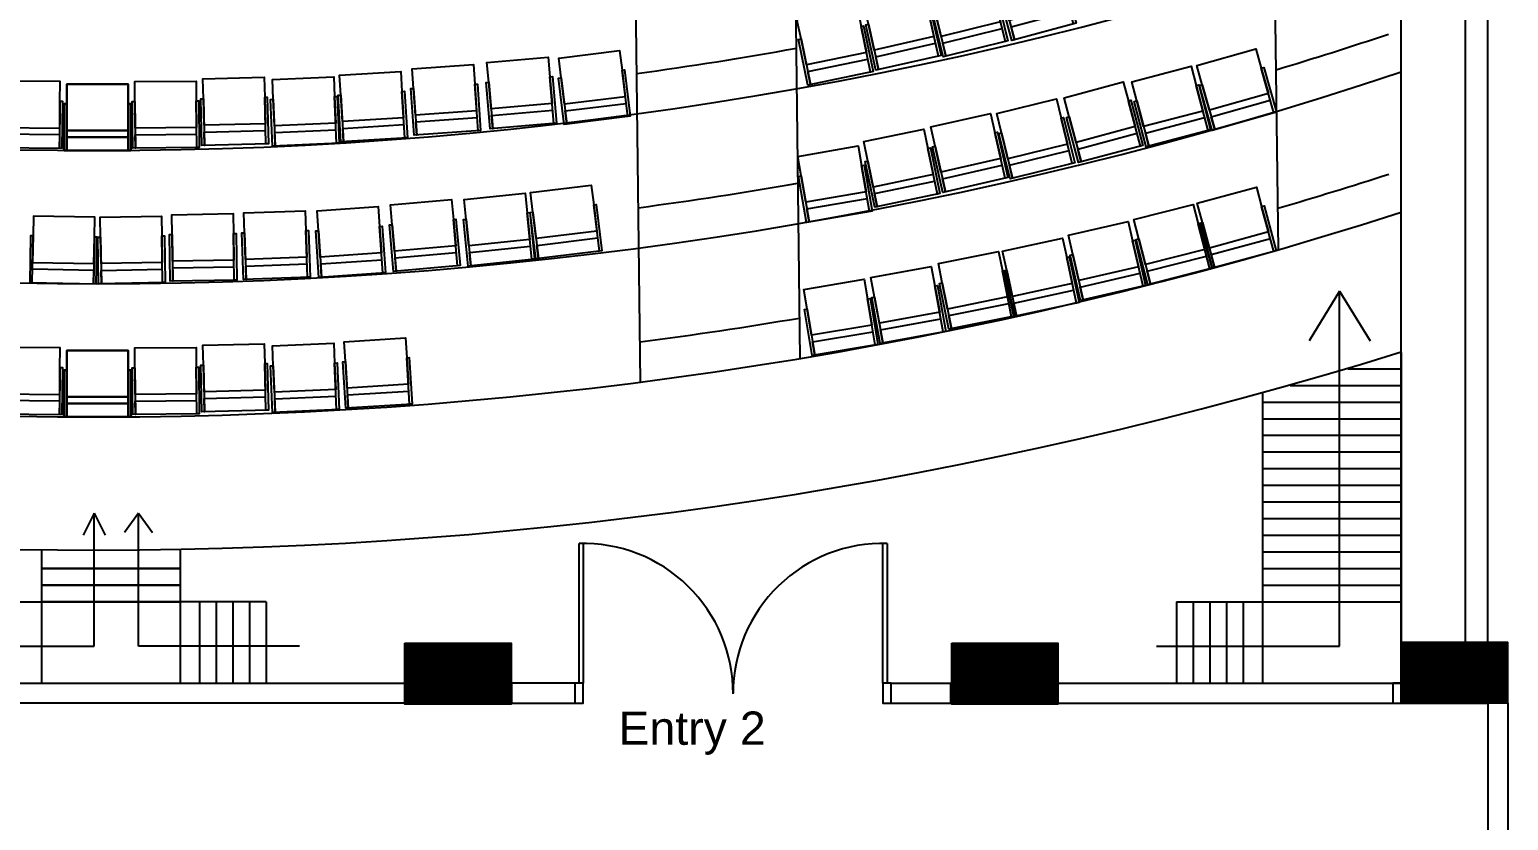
# Model space of a CAD drawing. Header units: inches. Extents: x 535 to 3103, y 2999 to 4393.
# Drawn here: x 1562.4 to 1828.9, y 3504.1 to 3646.6 of the extents above; entities that cross this region are included whole.
import ezdxf

# ---------------------------------------------------------------- set-up
doc = ezdxf.new("R2010")
doc.units = ezdxf.units.IN
doc.header["$MEASUREMENT"] = 0
for name, color, linetype in [('01', 1, 'Continuous'), ('Column', 6, 'Continuous'), ('Door', 130, 'Continuous'), ('Sofa Washroom', 8, 'Continuous'), ('Stairs', 1, 'Continuous'), ('Text', 7, 'Continuous'), ('Wall', 3, 'Continuous'), ('Walls', 3, 'Continuous')]:
    doc.layers.add(name, color=color, linetype=linetype)
doc.styles.get("Standard").update_dxf_attribs({"font": 'arial.ttf'})

msp = doc.modelspace()

# ---------------------------------------------------------------- hatches: boundary and pattern name
at = {"layer": 'Column'}
h = msp.add_hatch(dxfattribs=at)
h.set_pattern_fill('ANSI31', color=256)
h.paths.add_polyline_path([(1340.01, 4359.9), (1340.01, 4370.89), (1320.86, 4370.89), (1320.86, 4359.9)])
h.paths.add_polyline_path([(1340.01, 4255.44), (1340.01, 4266.43), (1320.86, 4266.43), (1320.86, 4255.44)])
h.paths.add_polyline_path([(1809.59, 4370.89), (1809.59, 4367.38), (1809.6, 4367.38), (1809.6, 4359.9), (1828.75, 4359.9), (1828.75, 4370.89)])
h.paths.add_polyline_path([(1809.73, 4266.79), (1809.73, 4255.8), (1828.88, 4255.8), (1828.88, 4266.79)])
h.paths.add_polyline_path([(1809.62, 3989.75), (1809.62, 3978.77), (1828.78, 3978.77), (1828.78, 3989.75)])
h.paths.add_polyline_path([(1809.6, 4051.23), (1809.6, 4040.24), (1828.76, 4040.24), (1828.76, 4051.23)])
h.paths.add_polyline_path([(1828.93, 3737.58), (1809.77, 3737.58), (1809.77, 3726.6), (1828.93, 3726.6)])
h.paths.add_polyline_path([(1828.74, 3536.23), (1809.6, 3536.23), (1809.6, 3528.82), (1809.59, 3525.24), (1828.74, 3525.24)])
h.paths.add_polyline_path([(1747.73, 3536.05), (1728.58, 3536.05), (1728.58, 3525.07), (1747.73, 3525.07)])
h.paths.add_polyline_path([(1649.17, 3536.05), (1630.01, 3536.05), (1630.01, 3525.07), (1649.17, 3525.07)])
h.paths.add_polyline_path([(1519.58, 3536.05), (1500.42, 3536.05), (1500.42, 3525.07), (1519.58, 3525.07)])
h.paths.add_polyline_path([(1421.19, 3525.22), (1421.19, 3528.82), (1421.23, 3536.21), (1402.08, 3536.21), (1402.08, 3525.22)])
h.paths.add_polyline_path([(1340.01, 3525.07), (1340.01, 3536.05), (1320.86, 3536.05), (1320.86, 3525.07)])
h.paths.add_polyline_path([(1320.93, 3726.6), (1340.02, 3726.6), (1340.02, 3737.58), (1320.93, 3737.58)])
h.paths.add_polyline_path([(1320.88, 3978.77), (1340.02, 3978.77), (1340.02, 3989.75), (1330.46, 3989.75), (1320.88, 3989.74)])
h.paths.add_polyline_path([(1340.02, 4040.24), (1340.02, 4051.23), (1320.86, 4051.23), (1320.86, 4040.24)])

# ---------------------------------------------------------------- linework, layer by layer
at = {"layer": '01', "ltscale": 3}
for points in [[(1751.02, 3647.75), (1739.42, 3644.64), (1737.24, 3652.76), (1737.71, 3652.89), (1736.79, 3656.34), (1747.46, 3659.2), (1748.39, 3655.75), (1748.84, 3655.87), (1751.02, 3647.75), (1750.56, 3647.63), (1748.39, 3655.75), (1749.63, 3651.12), (1738.95, 3648.26), (1737.71, 3652.89), (1739.89, 3644.76), (1739.27, 3647.08), (1749.94, 3649.94)], [(1738.72, 3644.59), (1727.06, 3641.72), (1725.05, 3649.88), (1725.52, 3650), (1724.67, 3653.47), (1735.4, 3656.11), (1736.26, 3652.64), (1736.71, 3652.75), (1738.72, 3644.59), (1738.26, 3644.47), (1736.26, 3652.64), (1737.4, 3647.98), (1726.67, 3645.35), (1725.52, 3650), (1727.53, 3641.84), (1726.96, 3644.17), (1737.69, 3646.8)], [(1726.65, 3641.95), (1714.93, 3639.29), (1713.07, 3647.48), (1713.55, 3647.59), (1712.75, 3651.08), (1723.53, 3653.53), (1724.32, 3650.04), (1724.78, 3650.14), (1726.65, 3641.95), (1726.19, 3641.84), (1724.32, 3650.04), (1725.38, 3645.37), (1714.61, 3642.92), (1713.55, 3647.59), (1715.41, 3639.39), (1714.88, 3641.73), (1725.65, 3644.18)], [(1714.42, 3639.06), (1702.66, 3636.6), (1700.94, 3644.83), (1701.42, 3644.93), (1700.69, 3648.43), (1711.51, 3650.69), (1712.24, 3647.19), (1712.7, 3647.29), (1714.42, 3639.06), (1713.96, 3638.96), (1712.24, 3647.19), (1713.22, 3642.5), (1702.4, 3640.24), (1701.42, 3644.93), (1703.14, 3636.7), (1702.65, 3639.05), (1713.46, 3641.31)], [(1657.33, 3629.75), (1645.37, 3628.7), (1644.64, 3637.08), (1645.12, 3637.12), (1644.81, 3640.68), (1655.82, 3641.65), (1656.13, 3638.09), (1656.6, 3638.13), (1657.33, 3629.75), (1656.86, 3629.71), (1656.13, 3638.09), (1656.55, 3633.31), (1645.54, 3632.35), (1645.12, 3637.12), (1645.85, 3628.75), (1645.65, 3631.14), (1656.66, 3632.1)], [(1670.64, 3630.99), (1658.72, 3629.53), (1657.7, 3637.87), (1658.18, 3637.93), (1657.74, 3641.48), (1668.71, 3642.83), (1669.15, 3639.28), (1669.62, 3639.34), (1670.64, 3630.99), (1670.17, 3630.93), (1669.15, 3639.28), (1669.73, 3634.52), (1658.76, 3633.18), (1658.18, 3637.93), (1659.2, 3629.59), (1658.91, 3631.97), (1669.88, 3633.32)], [(1787.11, 3631.72), (1775.55, 3628.45), (1773.26, 3636.54), (1773.73, 3636.68), (1772.76, 3640.12), (1783.39, 3643.12), (1784.37, 3639.68), (1784.82, 3639.81), (1787.11, 3631.72), (1786.65, 3631.6), (1784.37, 3639.68), (1785.67, 3635.07), (1775.04, 3632.07), (1773.73, 3636.68), (1776.02, 3628.59), (1775.37, 3630.9), (1786, 3633.9)], [(1630.47, 3627.11), (1618.48, 3626.38), (1617.97, 3634.77), (1618.45, 3634.8), (1618.23, 3638.37), (1629.26, 3639.05), (1629.48, 3635.48), (1629.95, 3635.51), (1630.47, 3627.11), (1630, 3627.09), (1629.48, 3635.48), (1629.78, 3630.7), (1618.74, 3630.02), (1618.45, 3634.8), (1618.96, 3626.41), (1618.82, 3628.81), (1629.85, 3629.48)], [(1643.67, 3628.42), (1631.69, 3627.58), (1631.1, 3635.97), (1631.59, 3636), (1631.34, 3639.57), (1642.36, 3640.34), (1642.61, 3636.77), (1643.08, 3636.8), (1643.67, 3628.42), (1643.2, 3628.38), (1642.61, 3636.77), (1642.95, 3631.99), (1631.92, 3631.22), (1631.59, 3636), (1632.17, 3627.61), (1632.01, 3630.01), (1643.03, 3630.78)], [(1775.24, 3628.54), (1763.62, 3625.5), (1761.49, 3633.63), (1761.96, 3633.75), (1761.05, 3637.21), (1771.74, 3640.01), (1772.65, 3636.56), (1773.1, 3636.68), (1775.24, 3628.54), (1774.78, 3628.42), (1772.65, 3636.56), (1773.86, 3631.92), (1763.17, 3629.12), (1761.96, 3633.75), (1764.09, 3625.62), (1763.48, 3627.94), (1774.17, 3630.75)], [(1556.24, 3625.36), (1568.25, 3625.25), (1568.33, 3633.66), (1567.84, 3633.67), (1567.87, 3637.24), (1556.82, 3637.34), (1556.79, 3633.76), (1556.32, 3633.77), (1556.24, 3625.36), (1556.72, 3625.36), (1556.79, 3633.76), (1556.75, 3628.97), (1567.8, 3628.87), (1567.84, 3633.67), (1567.77, 3625.26), (1567.79, 3627.66), (1556.74, 3627.76)], [(1580.61, 3624.82), (1568.6, 3624.82), (1568.6, 3633.23), (1569.08, 3633.23), (1569.08, 3636.8), (1580.14, 3636.8), (1580.14, 3633.23), (1580.61, 3633.23), (1580.61, 3624.82), (1580.14, 3624.82), (1580.14, 3633.23), (1580.14, 3628.44), (1569.08, 3628.44), (1569.08, 3633.23), (1569.08, 3624.82), (1569.08, 3627.22), (1580.14, 3627.22)], [(1568.6, 3624.82), (1580.61, 3624.82), (1580.61, 3633.23), (1580.12, 3633.23), (1580.12, 3636.8), (1569.07, 3636.8), (1569.07, 3633.23), (1568.6, 3633.23), (1568.6, 3624.82), (1569.07, 3624.82), (1569.07, 3633.23), (1569.07, 3628.44), (1580.12, 3628.44), (1580.12, 3633.23), (1580.12, 3624.82), (1580.12, 3627.22), (1569.07, 3627.22)], [(1592.96, 3625.36), (1580.95, 3625.25), (1580.88, 3633.66), (1581.36, 3633.67), (1581.33, 3637.24), (1592.38, 3637.34), (1592.42, 3633.76), (1592.89, 3633.77), (1592.96, 3625.36), (1592.49, 3625.36), (1592.42, 3633.76), (1592.46, 3628.97), (1581.41, 3628.87), (1581.36, 3633.67), (1581.44, 3625.26), (1581.42, 3627.66), (1592.47, 3627.76)], [(1605.44, 3626.05), (1593.43, 3625.73), (1593.21, 3634.14), (1593.7, 3634.15), (1593.61, 3637.72), (1604.66, 3638.01), (1604.75, 3634.44), (1605.22, 3634.45), (1605.44, 3626.05), (1604.97, 3626.04), (1604.75, 3634.44), (1604.87, 3629.65), (1593.83, 3629.36), (1593.7, 3634.15), (1593.92, 3625.75), (1593.86, 3628.15), (1604.91, 3628.44)], [(1618.17, 3626.15), (1606.17, 3625.63), (1605.8, 3634.03), (1606.29, 3634.05), (1606.13, 3637.62), (1617.18, 3638.1), (1617.33, 3634.53), (1617.8, 3634.55), (1618.17, 3626.15), (1617.7, 3626.13), (1617.33, 3634.53), (1617.54, 3629.74), (1606.5, 3629.26), (1606.29, 3634.05), (1606.66, 3625.65), (1606.55, 3628.05), (1617.59, 3628.53)], [(1763.05, 3625.75), (1751.45, 3622.64), (1749.28, 3630.76), (1749.75, 3630.88), (1748.82, 3634.34), (1759.5, 3637.2), (1760.42, 3633.74), (1760.88, 3633.87), (1763.05, 3625.75), (1762.6, 3625.62), (1760.42, 3633.74), (1761.66, 3629.12), (1750.99, 3626.26), (1749.75, 3630.88), (1751.92, 3622.76), (1751.3, 3625.08), (1761.98, 3627.94)], [(1750.75, 3622.58), (1739.09, 3619.72), (1737.08, 3627.88), (1737.56, 3628), (1736.7, 3631.47), (1747.44, 3634.11), (1748.29, 3630.63), (1748.75, 3630.75), (1750.75, 3622.58), (1750.3, 3622.47), (1748.29, 3630.63), (1749.43, 3625.98), (1738.7, 3623.35), (1737.56, 3628), (1739.56, 3619.83), (1738.99, 3622.16), (1749.72, 3624.8)], [(1738.68, 3619.94), (1726.97, 3617.28), (1725.1, 3625.48), (1725.58, 3625.59), (1724.79, 3629.08), (1735.56, 3631.52), (1736.36, 3628.04), (1736.82, 3628.14), (1738.68, 3619.94), (1738.22, 3619.84), (1736.36, 3628.04), (1737.42, 3623.37), (1726.64, 3620.92), (1725.58, 3625.59), (1727.44, 3617.39), (1726.91, 3619.73), (1737.69, 3622.18)], [(1726.45, 3617.06), (1714.7, 3614.6), (1712.98, 3622.83), (1713.45, 3622.93), (1712.72, 3626.43), (1723.54, 3628.69), (1724.27, 3625.19), (1724.73, 3625.29), (1726.45, 3617.06), (1725.99, 3616.96), (1724.27, 3625.19), (1725.25, 3620.5), (1714.43, 3618.24), (1713.45, 3622.93), (1715.17, 3614.7), (1714.68, 3617.05), (1725.5, 3619.31)], [(1714.24, 3613.92), (1702.4, 3611.87), (1700.97, 3620.16), (1701.45, 3620.24), (1700.84, 3623.76), (1711.74, 3625.64), (1712.34, 3622.12), (1712.81, 3622.2), (1714.24, 3613.92), (1713.77, 3613.84), (1712.34, 3622.12), (1713.16, 3617.4), (1702.27, 3615.52), (1701.45, 3620.24), (1702.88, 3611.95), (1702.48, 3614.32), (1713.37, 3616.2)], [(1665.54, 3606.75), (1653.62, 3605.29), (1652.6, 3613.63), (1653.08, 3613.69), (1652.64, 3617.24), (1663.61, 3618.59), (1664.05, 3615.04), (1664.52, 3615.1), (1665.54, 3606.75), (1665.07, 3606.7), (1664.05, 3615.04), (1664.63, 3610.29), (1653.66, 3608.94), (1653.08, 3613.69), (1654.1, 3605.35), (1653.81, 3607.73), (1664.78, 3609.08)], [(1787.09, 3606.77), (1775.5, 3603.62), (1773.3, 3611.74), (1773.77, 3611.86), (1772.83, 3615.31), (1783.49, 3618.21), (1784.43, 3614.76), (1784.89, 3614.88), (1787.09, 3606.77), (1786.64, 3606.65), (1784.43, 3614.76), (1785.69, 3610.14), (1775.02, 3607.24), (1773.77, 3611.86), (1775.97, 3603.75), (1775.34, 3606.07), (1786.01, 3608.96)], [(1626.51, 3602.79), (1614.53, 3601.95), (1613.94, 3610.34), (1614.43, 3610.37), (1614.18, 3613.94), (1625.2, 3614.71), (1625.45, 3611.15), (1625.92, 3611.18), (1626.51, 3602.79), (1626.04, 3602.76), (1625.45, 3611.15), (1625.79, 3606.37), (1614.76, 3605.6), (1614.43, 3610.37), (1615.01, 3601.99), (1614.85, 3604.38), (1625.87, 3605.15)], [(1639.95, 3604.08), (1627.99, 3603.03), (1627.26, 3611.41), (1627.74, 3611.45), (1627.43, 3615.01), (1638.44, 3615.97), (1638.75, 3612.41), (1639.22, 3612.45), (1639.95, 3604.08), (1639.48, 3604.04), (1638.75, 3612.41), (1639.17, 3607.64), (1628.16, 3606.67), (1627.74, 3611.45), (1628.47, 3603.07), (1628.26, 3605.46), (1639.27, 3606.43)], [(1653.39, 3605.27), (1641.44, 3604.01), (1640.56, 3612.37), (1641.05, 3612.42), (1640.67, 3615.98), (1651.67, 3617.13), (1652.04, 3613.58), (1652.51, 3613.63), (1653.39, 3605.27), (1652.92, 3605.22), (1652.04, 3613.58), (1652.54, 3608.81), (1641.55, 3607.66), (1641.05, 3612.42), (1641.93, 3604.06), (1641.68, 3606.45), (1652.67, 3607.6)], [(1775.55, 3603.61), (1763.91, 3600.64), (1761.83, 3608.79), (1762.31, 3608.91), (1761.42, 3612.37), (1772.13, 3615.1), (1773.01, 3611.64), (1773.47, 3611.75), (1775.55, 3603.61), (1775.09, 3603.49), (1773.01, 3611.64), (1774.2, 3606.99), (1763.49, 3604.26), (1762.31, 3608.91), (1764.38, 3600.76), (1763.79, 3603.08), (1774.5, 3605.81)], [(1562.39, 3601.02), (1574.39, 3600.82), (1574.54, 3609.22), (1574.05, 3609.23), (1574.12, 3612.8), (1563.07, 3613), (1563, 3609.42), (1562.53, 3609.43), (1562.39, 3601.02), (1562.86, 3601.02), (1563, 3609.42), (1562.92, 3604.63), (1573.97, 3604.44), (1574.05, 3609.23), (1573.91, 3600.82), (1573.95, 3603.22), (1562.9, 3603.42)], [(1586.82, 3601.02), (1574.81, 3600.82), (1574.67, 3609.22), (1575.15, 3609.23), (1575.09, 3612.8), (1586.14, 3613), (1586.2, 3609.42), (1586.67, 3609.43), (1586.82, 3601.02), (1586.35, 3601.02), (1586.2, 3609.42), (1586.29, 3604.63), (1575.24, 3604.44), (1575.15, 3609.23), (1575.3, 3600.82), (1575.26, 3603.22), (1586.31, 3603.42)], [(1599.73, 3601.48), (1587.72, 3601.27), (1587.57, 3609.68), (1588.06, 3609.69), (1587.99, 3613.26), (1599.04, 3613.46), (1599.11, 3609.88), (1599.58, 3609.89), (1599.73, 3601.48), (1599.25, 3601.47), (1599.11, 3609.88), (1599.19, 3605.09), (1588.14, 3604.9), (1588.06, 3609.69), (1588.2, 3601.28), (1588.16, 3603.68), (1599.21, 3603.87)], [(1612.93, 3601.99), (1600.93, 3601.58), (1600.64, 3609.98), (1601.12, 3609.99), (1601, 3613.57), (1612.04, 3613.95), (1612.17, 3610.38), (1612.64, 3610.4), (1612.93, 3601.99), (1612.46, 3601.98), (1612.17, 3610.38), (1612.33, 3605.59), (1601.29, 3605.21), (1601.12, 3609.99), (1601.42, 3601.59), (1601.33, 3603.99), (1612.38, 3604.38)], [(1763.53, 3600.47), (1751.82, 3597.77), (1749.93, 3605.96), (1750.41, 3606.07), (1749.6, 3609.55), (1760.37, 3612.04), (1761.18, 3608.56), (1761.64, 3608.66), (1763.53, 3600.47), (1763.07, 3600.37), (1761.18, 3608.56), (1762.25, 3603.89), (1751.48, 3601.4), (1750.41, 3606.07), (1752.3, 3597.88), (1751.76, 3600.22), (1762.53, 3602.7)], [(1739.83, 3594.97), (1728.05, 3592.62), (1726.4, 3600.86), (1726.88, 3600.96), (1726.18, 3604.47), (1737.02, 3606.63), (1737.72, 3603.13), (1738.18, 3603.22), (1739.83, 3594.97), (1739.36, 3594.88), (1737.72, 3603.13), (1738.65, 3598.43), (1727.82, 3596.26), (1726.88, 3600.96), (1728.53, 3592.71), (1728.06, 3595.07), (1738.89, 3597.23)], [(1751.53, 3597.43), (1739.79, 3594.89), (1738.02, 3603.11), (1738.49, 3603.21), (1737.74, 3606.7), (1748.54, 3609.04), (1749.3, 3605.55), (1749.76, 3605.65), (1751.53, 3597.43), (1751.07, 3597.33), (1749.3, 3605.55), (1750.31, 3600.86), (1739.51, 3598.53), (1738.49, 3603.21), (1740.27, 3594.99), (1739.76, 3597.34), (1750.56, 3599.67)], [(1727.53, 3592.23), (1715.71, 3590.06), (1714.19, 3598.33), (1714.67, 3598.41), (1714.03, 3601.93), (1724.9, 3603.93), (1725.54, 3600.41), (1726.01, 3600.49), (1727.53, 3592.23), (1727.06, 3592.14), (1725.54, 3600.41), (1726.41, 3595.7), (1715.54, 3593.7), (1714.67, 3598.41), (1716.19, 3590.14), (1715.76, 3592.51), (1726.63, 3594.5)], [(1715.26, 3589.87), (1703.41, 3587.89), (1702.02, 3596.18), (1702.5, 3596.26), (1701.91, 3599.79), (1712.81, 3601.61), (1713.4, 3598.09), (1713.87, 3598.17), (1715.26, 3589.87), (1714.79, 3589.8), (1713.4, 3598.09), (1714.19, 3593.36), (1703.29, 3591.54), (1702.5, 3596.26), (1703.89, 3587.97), (1703.49, 3590.34), (1714.39, 3592.16)], [(1631.33, 3579.11), (1619.34, 3578.38), (1618.83, 3586.77), (1619.31, 3586.8), (1619.09, 3590.37), (1630.12, 3591.05), (1630.34, 3587.48), (1630.81, 3587.51), (1631.33, 3579.11), (1630.86, 3579.09), (1630.34, 3587.48), (1630.64, 3582.7), (1619.6, 3582.02), (1619.31, 3586.8), (1619.82, 3578.41), (1619.68, 3580.81), (1630.71, 3581.48)], [(1556.24, 3577.36), (1568.25, 3577.25), (1568.33, 3585.66), (1567.84, 3585.67), (1567.87, 3589.24), (1556.82, 3589.34), (1556.79, 3585.76), (1556.32, 3585.77), (1556.24, 3577.36), (1556.72, 3577.36), (1556.79, 3585.76), (1556.75, 3580.97), (1567.8, 3580.87), (1567.84, 3585.67), (1567.77, 3577.26), (1567.79, 3579.66), (1556.74, 3579.76)], [(1580.61, 3576.82), (1568.6, 3576.82), (1568.6, 3585.23), (1569.08, 3585.23), (1569.08, 3588.8), (1580.14, 3588.8), (1580.14, 3585.23), (1580.61, 3585.23), (1580.61, 3576.82), (1580.14, 3576.82), (1580.14, 3585.23), (1580.14, 3580.44), (1569.08, 3580.44), (1569.08, 3585.23), (1569.08, 3576.82), (1569.08, 3579.22), (1580.14, 3579.22)], [(1568.6, 3576.82), (1580.61, 3576.82), (1580.61, 3585.23), (1580.12, 3585.23), (1580.12, 3588.8), (1569.07, 3588.8), (1569.07, 3585.23), (1568.6, 3585.23), (1568.6, 3576.82), (1569.07, 3576.82), (1569.07, 3585.23), (1569.07, 3580.44), (1580.12, 3580.44), (1580.12, 3585.23), (1580.12, 3576.82), (1580.12, 3579.22), (1569.07, 3579.22)], [(1592.96, 3577.36), (1580.95, 3577.25), (1580.88, 3585.66), (1581.36, 3585.67), (1581.33, 3589.24), (1592.38, 3589.34), (1592.42, 3585.76), (1592.89, 3585.77), (1592.96, 3577.36), (1592.49, 3577.36), (1592.42, 3585.76), (1592.46, 3580.97), (1581.41, 3580.87), (1581.36, 3585.67), (1581.44, 3577.26), (1581.42, 3579.66), (1592.47, 3579.76)], [(1605.44, 3578.05), (1593.43, 3577.73), (1593.21, 3586.14), (1593.7, 3586.15), (1593.61, 3589.72), (1604.66, 3590.01), (1604.75, 3586.44), (1605.22, 3586.45), (1605.44, 3578.05), (1604.97, 3578.04), (1604.75, 3586.44), (1604.87, 3581.65), (1593.83, 3581.36), (1593.7, 3586.15), (1593.92, 3577.75), (1593.86, 3580.15), (1604.91, 3580.44)], [(1618.17, 3578.15), (1606.17, 3577.63), (1605.8, 3586.03), (1606.29, 3586.05), (1606.13, 3589.62), (1617.18, 3590.1), (1617.33, 3586.53), (1617.8, 3586.55), (1618.17, 3578.15), (1617.7, 3578.13), (1617.33, 3586.53), (1617.54, 3581.74), (1606.5, 3581.26), (1606.29, 3586.05), (1606.66, 3577.65), (1606.55, 3580.05), (1617.59, 3580.53)]]:
    msp.add_lwpolyline(points, dxfattribs=at)
at = {"layer": 'Column'}
for points in [[(1630.01, 3536.05), (1649.17, 3536.05), (1649.17, 3525.07), (1630.01, 3525.07)], [(1728.58, 3536.05), (1747.73, 3536.05), (1747.73, 3525.07), (1728.58, 3525.07)], [(1809.59, 3536.23), (1828.74, 3536.23), (1828.74, 3525.24), (1809.59, 3525.24)]]:
    msp.add_lwpolyline(points, close=True, dxfattribs=at)
at = {"layer": 'Door'}
msp.add_line((1689.17, 3526.89), (1689.17, 3527.15), dxfattribs=at)
for points in [[(1662.17, 3554.02), (1662.17, 3528.82), (1661.4, 3528.82), (1661.4, 3554.01)], [(1716.93, 3554.01), (1716.93, 3528.82), (1716.16, 3528.82), (1716.16, 3554.02)]]:
    msp.add_lwpolyline(points, dxfattribs=at)
for points in [[(1662.17, 3528.82), (1660.65, 3528.82), (1660.65, 3525.22), (1662.17, 3525.22)], [(1717.69, 3528.82), (1716.17, 3528.82), (1716.17, 3525.22), (1717.69, 3525.22)], [(1809.59, 3528.82), (1808.07, 3528.82), (1808.07, 3525.22), (1809.59, 3525.22)]]:
    msp.add_lwpolyline(points, close=True, dxfattribs=at)
for centre, start, end in [((1662.17, 3527.02), 359.7257, 91.6279), ((1716.17, 3527.02), 88.3842, 180)]:
    msp.add_arc(centre, 27, start, end, dxfattribs=at)
at = {"layer": 'Sofa Washroom', "ltscale": 3}
for p, q in [((1701.25, 3587.35), (1696.62, 3970.68)), ((1672.5, 3583.1), (1667.92, 3962.48)), ((1787.49, 3606.85), (1784.7, 3808.72))]:
    msp.add_line(p, q, dxfattribs=at)
for radius, start, end in [(718.74, 250.95098, 289.08431), (735.54, 286.78738, 288.445), (711.54, 277.85354, 280.19755), (742.74, 251.58902, 288.445), (759.54, 286.26901, 287.84786), (735.54, 277.6187, 279.88465), (766.74, 252.18498, 287.84786), (759.54, 277.3988, 279.59178), (790.74, 252.74296, 287.28879)]:
    msp.add_arc((1574.6, 4343.56), radius, start, end, dxfattribs=at)
at = {"layer": 'Stairs'}
for p, q in [((1798.5, 3599.5), (1793, 3590.5)), ((1798.5, 3535.5), (1798.5, 3599.5)), ((1798.5, 3599.5), (1804, 3590.5)), ((1809.59, 3588.42), (1809.59, 3528.82)), ((1799.98, 3585.5), (1809.59, 3585.5)), ((1784.58, 3581.1), (1784.58, 3528.82)), ((1789.61, 3582.5), (1809.59, 3582.5)), ((1784.58, 3579.5), (1809.59, 3579.5)), ((1784.58, 3576.5), (1809.59, 3576.5)), ((1784.58, 3573.5), (1809.59, 3573.5)), ((1784.58, 3570.5), (1809.59, 3570.5)), ((1784.58, 3567.5), (1809.59, 3567.5)), ((1784.58, 3564.5), (1809.59, 3564.5)), ((1784.58, 3561.5), (1809.59, 3561.5)), ((1574, 3559.5), (1572, 3555.5)), ((1574, 3535.5), (1574, 3559.5)), ((1574, 3559.5), (1576, 3555.5)), ((1582, 3559.5), (1579.5, 3556)), ((1582, 3535.5), (1582, 3559.5)), ((1582, 3559.5), (1584.5, 3556)), ((1784.58, 3558.5), (1809.59, 3558.5)), ((1784.58, 3555.5), (1809.59, 3555.5)), ((1564.5, 3552.89), (1564.5, 3528.82)), ((1564.5, 3552.89), (1564.5, 3528.82)), ((1589.5, 3552.96), (1589.5, 3528.82)), ((1589.5, 3552.96), (1589.5, 3528.82)), ((1784.58, 3552.5), (1809.59, 3552.5)), ((1564.5, 3549.5), (1589.5, 3549.5)), ((1589.5, 3549.5), (1564.5, 3549.5)), ((1784.58, 3549.5), (1809.59, 3549.5)), ((1564.5, 3546.5), (1589.5, 3546.5)), ((1589.5, 3546.5), (1564.5, 3546.5)), ((1784.58, 3546.5), (1809.59, 3546.5)), ((1549.03, 3543.5), (1564.5, 3543.5)), ((1564.5, 3543.5), (1589.5, 3543.5)), ((1589.5, 3543.5), (1564.5, 3543.5)), ((1604.98, 3543.5), (1589.5, 3543.5)), ((1592.98, 3543.5), (1592.98, 3528.82)), ((1595.98, 3543.5), (1595.98, 3528.82)), ((1598.98, 3543.5), (1598.98, 3528.82)), ((1601.98, 3543.5), (1601.98, 3528.82)), ((1604.98, 3543.5), (1604.98, 3528.82)), ((1769.11, 3543.5), (1769.11, 3528.82)), ((1769.11, 3543.5), (1784.58, 3543.5)), ((1772.11, 3543.5), (1772.11, 3528.82)), ((1775.11, 3543.5), (1775.11, 3528.82)), ((1778.11, 3543.5), (1778.11, 3528.82)), ((1781.11, 3543.5), (1781.11, 3528.82)), ((1784.58, 3543.5), (1809.59, 3543.5)), ((1544.5, 3535.5), (1574, 3535.5)), ((1611, 3535.5), (1582, 3535.5)), ((1765.5, 3535.5), (1798.5, 3535.5))]:
    msp.add_line(p, q, dxfattribs=at)
at = {"layer": 'Wall'}
for p, q in [((1660.65, 3528.82), (1649.21, 3528.82)), ((1717.69, 3528.82), (1728.42, 3528.82)), ((1649.21, 3525.22), (1660.65, 3525.22)), ((1717.69, 3525.22), (1728.42, 3525.22)), ((1825.2, 3525.22), (1825.2, 3439.1)), ((1828.85, 3439.1), (1828.85, 3525.24))]:
    msp.add_line(p, q, dxfattribs=at)
at = {"layer": 'Wall', "ltscale": 3}
for p, q in [((1728.42, 3528.82), (1728.58, 3528.82)), ((1728.42, 3525.22), (1728.42, 3528.82)), ((1747.73, 3528.82), (1809.6, 3528.82)), ((1728.42, 3525.22), (1728.58, 3525.22)), ((1747.73, 3525.22), (1825.2, 3525.22))]:
    msp.add_line(p, q, dxfattribs=at)
for points in [[(1809.6, 3528.82), (1809.6, 3994.56)], [(1821.2, 3536.23), (1821.2, 3726.6)], [(1825.2, 3536.23), (1825.2, 3726.6)]]:
    msp.add_lwpolyline(points, dxfattribs=at)
at = {"layer": 'Walls'}
for p, q in [((1630.01, 3525.22), (1519.58, 3525.22)), ((1630.01, 3525.22), (1519.58, 3525.22)), ((1649.21, 3525.22), (1649.17, 3525.22))]:
    msp.add_line(p, q, dxfattribs=at)
for points in [[(1519.58, 3528.82), (1630.01, 3528.82)], [(1649.17, 3528.82), (1649.21, 3528.82), (1649.21, 3525.22)]]:
    msp.add_lwpolyline(points, dxfattribs=at)

# ---------------------------------------------------------------- texts
at = {"layer": 'Text'}
msp.add_text('Entry 2', height=6, dxfattribs=at).set_placement((1668.5, 3517.73))

doc.saveas('drawing.dxf')
